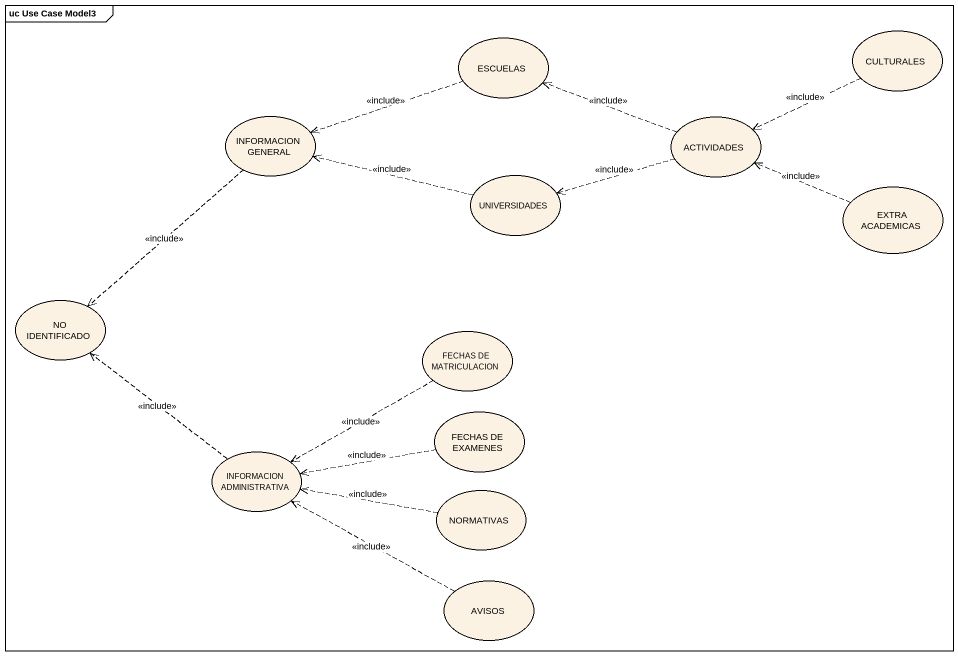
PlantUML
@startuml
mainframe uc Use Case Model3
usecase ESCUELAS
usecase CULTURALES
usecase "INFORMACION GENERAL" as INFORMACION_GENERAL
usecase ACTIVIDADES
usecase UNIVERSIDADES
usecase "EXTRA ACADEMICAS" as EXTRA_ACADEMICAS
usecase "NO IDENTIFICADO" as NO_IDENTIFICADO
usecase "FECHAS DE MATRICULACION" as FECHAS_DE_MATRICULACION
usecase "FECHAS DE EXAMENES" as FECHAS_DE_EXAMENES
usecase "INFORMACION ADMINISTRATIVA" as INFORMACION_ADMINISTRATIVA
usecase NORMATIVAS
usecase AVISOS
ESCUELAS .left.> INFORMACION_GENERAL : <<include>>
CULTURALES .left.> ACTIVIDADES : <<include>>
INFORMACION_GENERAL ..> NO_IDENTIFICADO : <<include>>
ACTIVIDADES .left.> ESCUELAS : <<include>>
ACTIVIDADES .left.> UNIVERSIDADES : <<include>>
UNIVERSIDADES .left.> INFORMACION_GENERAL : <<include>>
EXTRA_ACADEMICAS .left.> ACTIVIDADES : <<include>>
FECHAS_DE_MATRICULACION .left.> INFORMACION_ADMINISTRATIVA : <<include>>
FECHAS_DE_EXAMENES .left.> INFORMACION_ADMINISTRATIVA : <<include>>
INFORMACION_ADMINISTRATIVA .up.> NO_IDENTIFICADO : <<include>>
NORMATIVAS .left.> INFORMACION_ADMINISTRATIVA : <<include>>
AVISOS .left.> INFORMACION_ADMINISTRATIVA : <<include>>
@enduml
